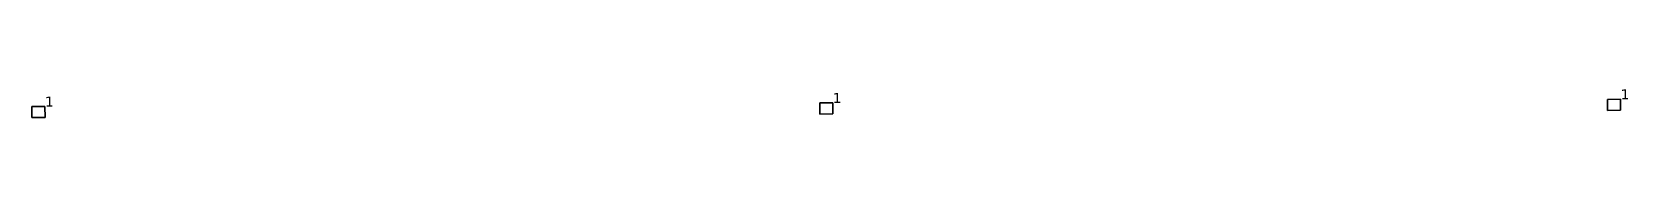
# Model space of a CAD drawing. Header units: inches. Extents: x -3 to 1235, y -1 to 963.
# Drawn here: x 117.18 to 145.99, y -0.14 to 0.37 of the extents above; entities that cross this region are included whole.
import ezdxf

# ---------------------------------------------------------------- set-up
doc = ezdxf.new("R2010")
doc.units = ezdxf.units.IN
doc.header["$MEASUREMENT"] = 0
doc.layers.add('DLX_TERR_LUM', color=7, linetype='Continuous', true_color=0x000000)
doc.layers.add('DLX_TERR_LUMKEY_IDX', color=7, linetype='Continuous', true_color=0x7f7f7f)
doc.styles.add('TableTextStyle', font='')
doc.styles.get('TableTextStyle').set_extended_font_data('VERDANA.TTF')

msp = doc.modelspace()

# ---------------------------------------------------------------- linework, layer by layer
at = {"layer": 'DLX_TERR_LUM'}
for points in [[(117.177, 0.059, 0), (117.412, 0.06, 0)], [(117.412, 0.06, 0), (117.177, 0.059, 0)], [(117.412, 0.06, 0), (117.177, 0.059, 0)], [(117.177, 0.059, 0), (117.412, 0.06, 0)], [(117.178, -0.141, 0), (117.177, 0.059, 0)], [(117.177, 0.059, 0), (117.177, 0.059, 0)], [(117.177, 0.059, 0), (117.178, -0.141, 0)], [(117.177, 0.059, 0), (117.177, 0.059, 0)], [(117.177, 0.059, 0), (117.178, -0.141, 0)], [(117.178, -0.141, 0), (117.177, 0.059, 0)], [(117.412, 0.06, 0), (117.413, -0.14, 0)], [(117.413, -0.14, 0), (117.412, 0.06, 0)], [(117.412, 0.06, 0), (117.412, 0.06, 0)], [(117.412, 0.06, 0), (117.412, 0.06, 0)], [(117.413, -0.14, 0), (117.412, 0.06, 0)], [(117.412, 0.06, 0), (117.413, -0.14, 0)], [(131.398, 0.124, 0), (131.633, 0.125, 0)], [(131.633, 0.125, 0), (131.398, 0.124, 0)], [(131.633, 0.125, 0), (131.398, 0.124, 0)], [(131.398, 0.124, 0), (131.633, 0.125, 0)], [(131.399, -0.076, 0), (131.398, 0.124, 0)], [(131.398, 0.124, 0), (131.398, 0.124, 0)], [(131.398, 0.124, 0), (131.399, -0.076, 0)], [(131.398, 0.124, 0), (131.398, 0.124, 0)], [(131.398, 0.124, 0), (131.399, -0.076, 0)], [(131.399, -0.076, 0), (131.398, 0.124, 0)], [(131.633, 0.125, 0), (131.634, -0.075, 0)], [(131.634, -0.075, 0), (131.633, 0.125, 0)], [(131.633, 0.125, 0), (131.633, 0.125, 0)], [(131.633, 0.125, 0), (131.633, 0.125, 0)], [(131.634, -0.075, 0), (131.633, 0.125, 0)], [(131.633, 0.125, 0), (131.634, -0.075, 0)], [(145.619, 0.19, 0), (145.854, 0.191, 0)], [(145.854, 0.191, 0), (145.619, 0.19, 0)], [(145.854, 0.191, 0), (145.619, 0.19, 0)], [(145.619, 0.19, 0), (145.854, 0.191, 0)], [(145.62, -0.01, 0), (145.619, 0.19, 0)], [(145.619, 0.19, 0), (145.619, 0.19, 0)], [(145.619, 0.19, 0), (145.62, -0.01, 0)], [(145.619, 0.19, 0), (145.619, 0.19, 0)], [(145.619, 0.19, 0), (145.62, -0.01, 0)], [(145.62, -0.01, 0), (145.619, 0.19, 0)], [(145.854, 0.191, 0), (145.855, -0.009, 0)], [(145.855, -0.009, 0), (145.854, 0.191, 0)], [(145.854, 0.191, 0), (145.854, 0.191, 0)], [(145.854, 0.191, 0), (145.854, 0.191, 0)], [(145.855, -0.009, 0), (145.854, 0.191, 0)], [(145.854, 0.191, 0), (145.855, -0.009, 0)], [(117.413, -0.14, 0), (117.178, -0.141, 0)], [(117.178, -0.141, 0), (117.413, -0.14, 0)], [(117.178, -0.141, 0), (117.413, -0.14, 0)], [(117.413, -0.14, 0), (117.178, -0.141, 0)], [(117.178, -0.141, 0), (117.178, -0.141, 0)], [(117.178, -0.141, 0), (117.178, -0.141, 0)], [(117.413, -0.14, 0), (117.413, -0.14, 0)], [(117.413, -0.14, 0), (117.413, -0.14, 0)], [(131.634, -0.075, 0), (131.399, -0.076, 0)], [(131.399, -0.076, 0), (131.634, -0.075, 0)], [(131.399, -0.076, 0), (131.634, -0.075, 0)], [(131.634, -0.075, 0), (131.399, -0.076, 0)], [(131.399, -0.076, 0), (131.399, -0.076, 0)], [(131.399, -0.076, 0), (131.399, -0.076, 0)], [(131.634, -0.075, 0), (131.634, -0.075, 0)], [(131.634, -0.075, 0), (131.634, -0.075, 0)], [(145.855, -0.009, 0), (145.62, -0.01, 0)], [(145.62, -0.01, 0), (145.855, -0.009, 0)], [(145.62, -0.01, 0), (145.855, -0.009, 0)], [(145.855, -0.009, 0), (145.62, -0.01, 0)], [(145.62, -0.01, 0), (145.62, -0.01, 0)], [(145.62, -0.01, 0), (145.62, -0.01, 0)], [(145.855, -0.009, 0), (145.855, -0.009, 0)], [(145.855, -0.009, 0), (145.855, -0.009, 0)]]:
    msp.add_polyline3d(points, dxfattribs=at)

# ---------------------------------------------------------------- texts
at = {"layer": 'DLX_TERR_LUMKEY_IDX', "style": 'TableTextStyle'}
for p in [(131.633, 0.125), (145.854, 0.191), (117.412, 0.06)]:
    msp.add_text('1', height=0.18, dxfattribs=at).set_placement(p)

doc.saveas('drawing.dxf')
